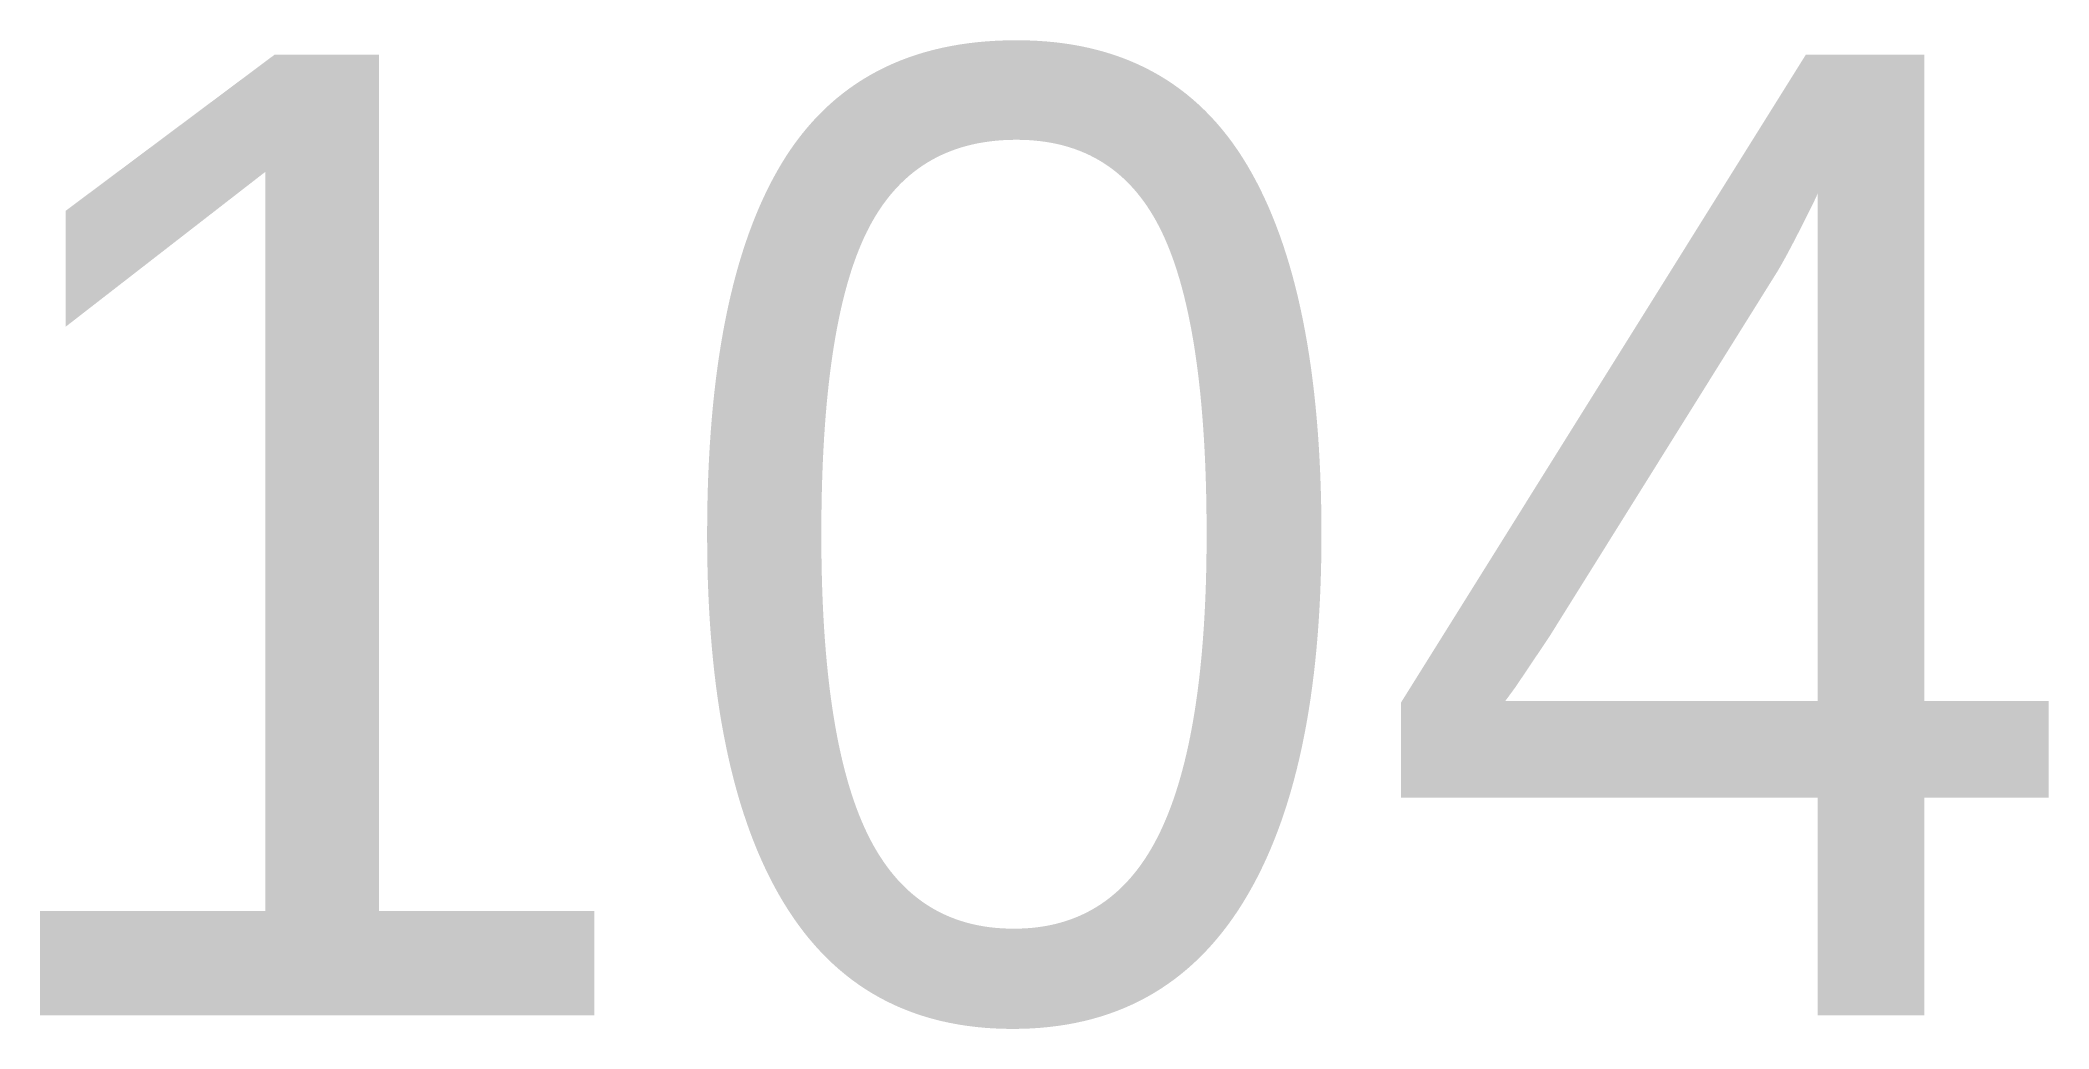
# Model space of a CAD drawing. Extents: x -0.55 to 0.49, y -0.25 to 0.26.
import ezdxf

# ---------------------------------------------------------------- set-up
doc = ezdxf.new("R2010")
doc.units = 0
doc.layers.get('0').update_dxf_attribs({"linetype": 'CONTINUOUS'})

# ---------------------------------------------------------------- blocks, each defined once
blk = doc.blocks.new('*U4')
at = {"color": 255}
blk.add_text('104', height=0.5, dxfattribs=at).set_placement((-0.6039, -0.2468, 0.78))

msp = doc.modelspace()

# ---------------------------------------------------------------- block references
msp.add_blockref('*U4', (0, 0))

doc.saveas('drawing.dxf')
